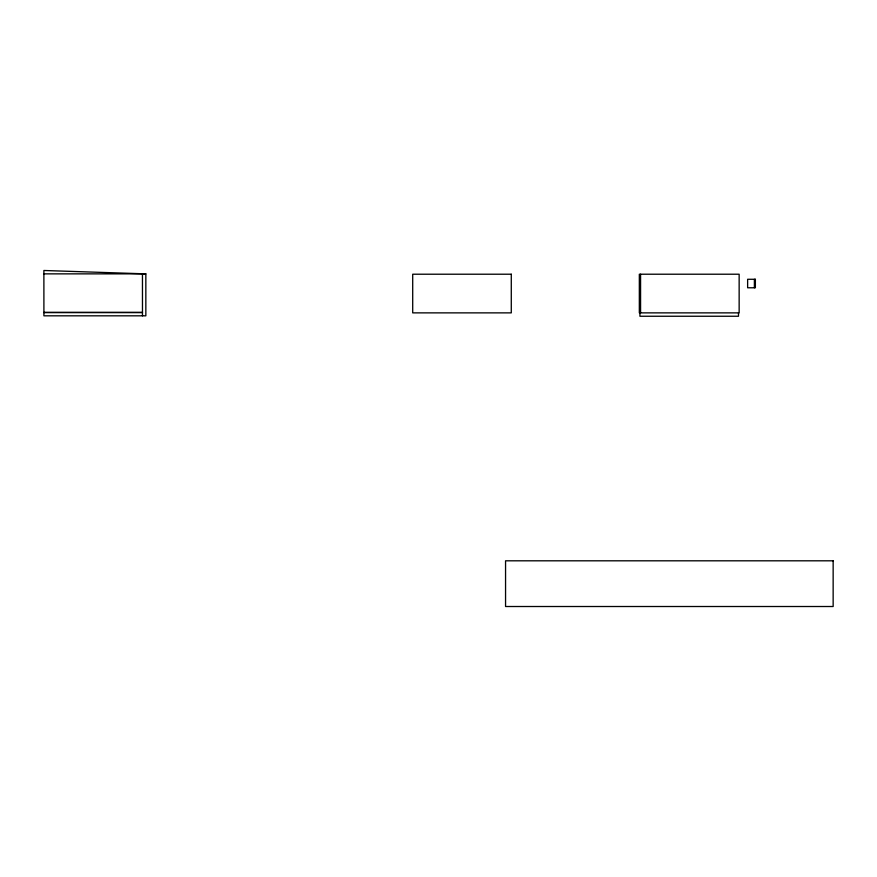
<?xml version="1.0" encoding="UTF-8"?>
<svg xmlns="http://www.w3.org/2000/svg" width="877" height="877" viewBox="0 0 877 877"><rect width="100%" height="100%" fill="white"/><g stroke="black" fill="none" stroke-linecap="round" stroke-linejoin="round"><path stroke-width="1.32" d="M43.883 273.865L145.845 273.865L145.845 315.819L43.905 315.819L43.883 270.489L145.845 273.865M43.905 312.442L142.48 312.442M43.883 312.519L142.458 312.519M754.384 279.281L754.384 287.777M738.5 312.87L738.5 316.246L639.925 316.246L639.925 312.87L739.147 312.87L739.147 274.216L639.333 274.216L639.333 312.87M640.572 274.216L640.572 312.87M142.458 273.865L142.48 315.819M511.28 274.216L412.705 274.216L412.705 312.87L511.28 312.87L511.28 274.216M755.371 279.281L747.632 279.281L747.632 287.777L755.371 287.777L755.371 279.281M833.15 560.809L505.558 560.809L505.558 606.511L833.15 606.511L833.15 560.809"/></g></svg>
